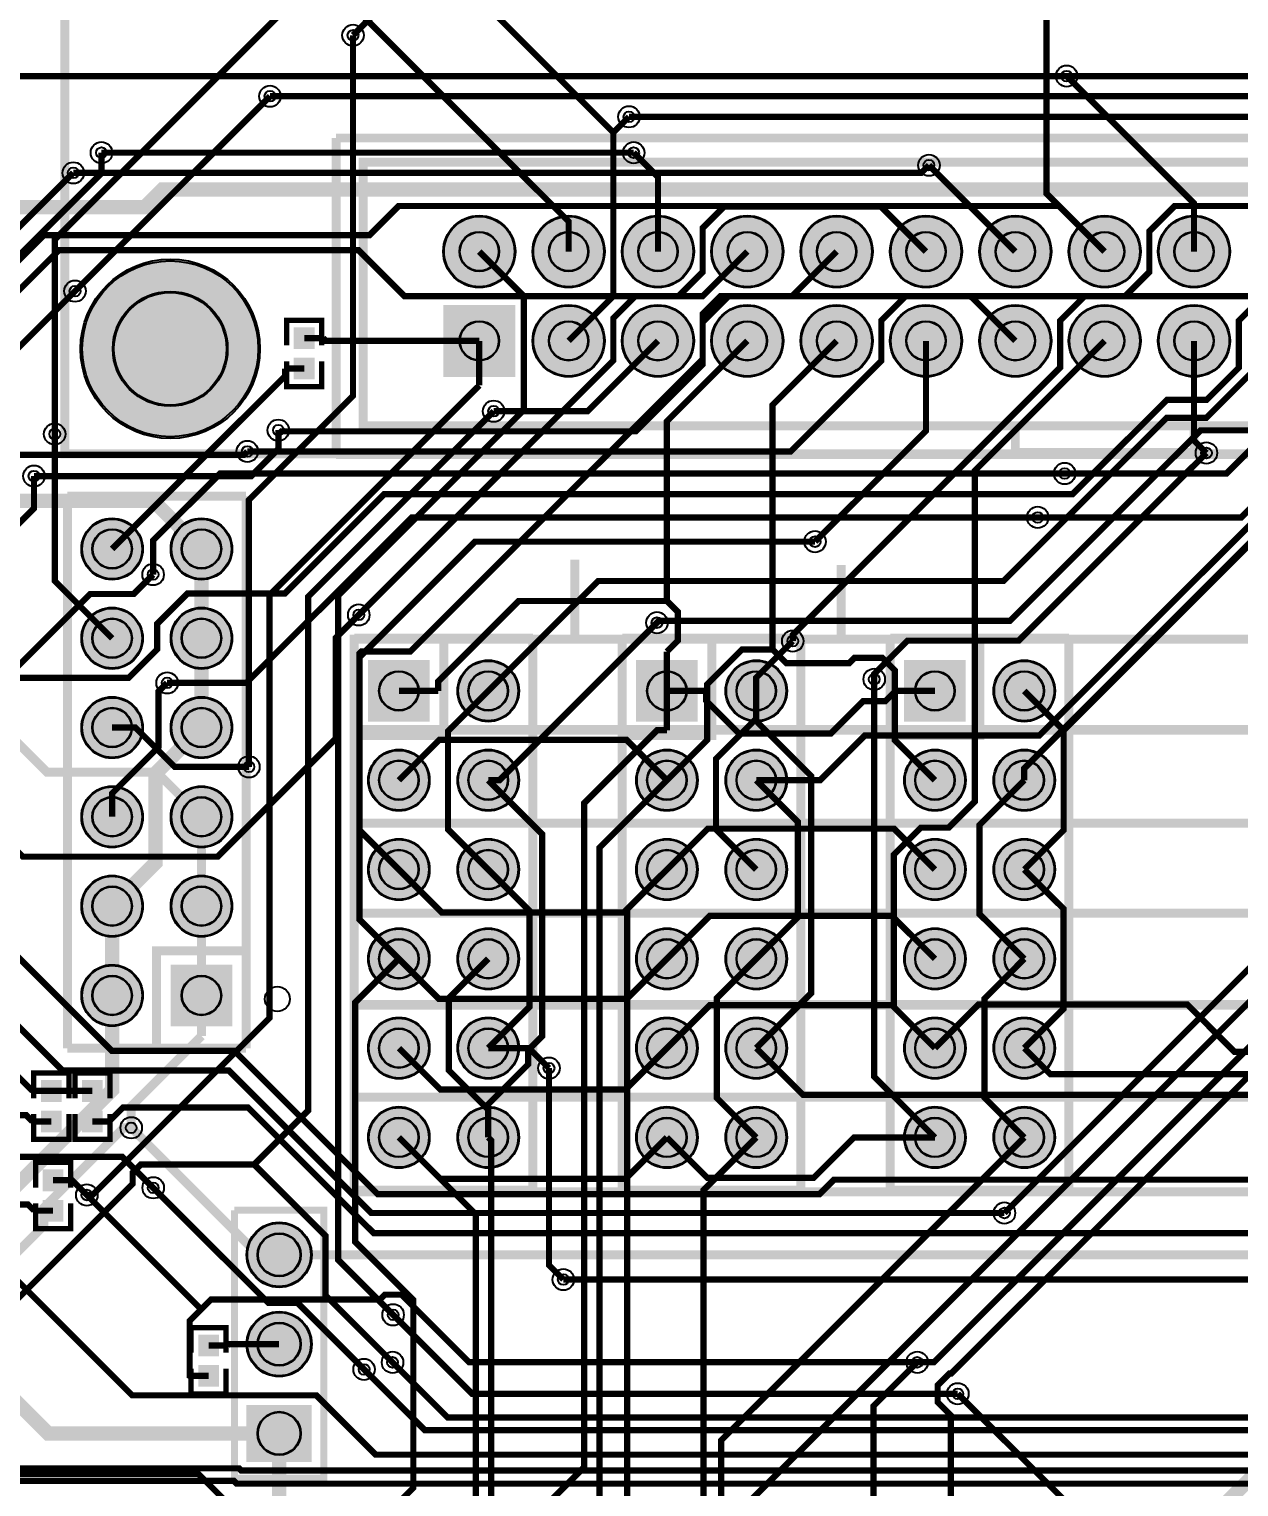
# Model space of a CAD drawing. Header units: millimetres. Extents: x 0 to 210, y -1 to 136.
# Drawn here: x 27.08 to 61.47, y 34.82 to 76.28 of the extents above; entities that cross this region are included whole.
import ezdxf

# ---------------------------------------------------------------- set-up
doc = ezdxf.new("R2010")
doc.units = ezdxf.units.MM
for name, color, linetype, true_color in [('BottomLayer', 7, 'Continuous', 0x0000ff), ('BottomSolderMaskLayer', 7, 'Continuous', 0xaa00ff), ('Hole', 7, 'Continuous', 0x222222), ('Multi-Layer', 7, 'Continuous', 0xc0c0c0), ('TopLayer', 7, 'Continuous', 0xff0000), ('TopPasteMaskLayer', 7, 'Continuous', 0x808080), ('TopSilkLayer', 7, 'Continuous', 0xffcc00), ('TopSolderMaskLayer', 7, 'Continuous', 0x800080)]:
    doc.layers.add(name, color=color, linetype=linetype, true_color=true_color)

msp = doc.modelspace()

# ---------------------------------------------------------------- hatches: boundary and pattern name
at = {"layer": 'BottomSolderMaskLayer'}
for points in [[(38.852, 69.951, 1), (40.903, 69.951, 1)], [(41.392, 69.951, 1), (43.443, 69.951, 1)], [(43.932, 69.951, 1), (45.983, 69.951, 1)], [(46.472, 69.951, 1), (48.523, 69.951, 1)], [(49.012, 69.951, 1), (51.063, 69.951, 1)], [(51.552, 69.951, 1), (53.603, 69.951, 1)], [(54.092, 69.951, 1), (56.143, 69.951, 1)], [(56.632, 69.951, 1), (58.683, 69.951, 1)], [(59.172, 69.951, 1), (61.223, 69.951, 1)], [(28.542, 67.186, 1), (33.643, 67.186, 1)], [(38.852, 68.436), (40.903, 68.436), (40.903, 66.385), (38.852, 66.385)], [(41.392, 67.411, 1), (43.443, 67.411, 1)], [(43.932, 67.411, 1), (45.983, 67.411, 1)], [(46.472, 67.411, 1), (48.523, 67.411, 1)], [(49.012, 67.411, 1), (51.063, 67.411, 1)], [(51.552, 67.411, 1), (53.603, 67.411, 1)], [(54.092, 67.411, 1), (56.143, 67.411, 1)], [(56.632, 67.411, 1), (58.683, 67.411, 1)], [(59.172, 67.411, 1), (61.223, 67.411, 1)], [(28.563, 61.493, 1), (30.314, 61.493, 1)], [(31.103, 61.493, 1), (32.854, 61.493, 1)], [(28.563, 58.953, 1), (30.314, 58.953, 1)], [(31.103, 58.953, 1), (32.854, 58.953, 1)], [(38.467, 58.33), (38.467, 56.58), (36.717, 56.58), (36.717, 58.33)], [(39.257, 57.455, 1), (41.008, 57.455, 1)], [(46.087, 58.33), (46.087, 56.58), (44.337, 56.58), (44.337, 58.33)], [(46.877, 57.455, 1), (48.628, 57.455, 1)], [(53.707, 58.33), (53.707, 56.58), (51.957, 56.58), (51.957, 58.33)], [(54.497, 57.455, 1), (56.248, 57.455, 1)], [(28.563, 56.413, 1), (30.314, 56.413, 1)], [(31.103, 56.413, 1), (32.854, 56.413, 1)], [(36.717, 54.915, 1), (38.468, 54.915, 1)], [(39.257, 54.915, 1), (41.008, 54.915, 1)], [(44.337, 54.915, 1), (46.088, 54.915, 1)], [(46.877, 54.915, 1), (48.628, 54.915, 1)], [(51.957, 54.915, 1), (53.708, 54.915, 1)], [(54.497, 54.915, 1), (56.248, 54.915, 1)], [(28.563, 53.873, 1), (30.314, 53.873, 1)], [(31.103, 53.873, 1), (32.854, 53.873, 1)], [(36.717, 52.375, 1), (38.468, 52.375, 1)], [(39.257, 52.375, 1), (41.008, 52.375, 1)], [(44.337, 52.375, 1), (46.088, 52.375, 1)], [(46.877, 52.375, 1), (48.628, 52.375, 1)], [(51.957, 52.375, 1), (53.708, 52.375, 1)], [(54.497, 52.375, 1), (56.248, 52.375, 1)], [(28.563, 51.333, 1), (30.314, 51.333, 1)], [(31.103, 51.333, 1), (32.854, 51.333, 1)], [(36.717, 49.835, 1), (38.468, 49.835, 1)], [(39.257, 49.835, 1), (41.008, 49.835, 1)], [(44.337, 49.835, 1), (46.088, 49.835, 1)], [(46.877, 49.835, 1), (48.628, 49.835, 1)], [(51.957, 49.835, 1), (53.708, 49.835, 1)], [(54.497, 49.835, 1), (56.248, 49.835, 1)], [(28.563, 48.793, 1), (30.314, 48.793, 1)], [(31.103, 47.918), (31.103, 49.669), (32.854, 49.669), (32.854, 47.918)], [(36.717, 47.295, 1), (38.468, 47.295, 1)], [(39.257, 47.295, 1), (41.008, 47.295, 1)], [(44.337, 47.295, 1), (46.088, 47.295, 1)], [(46.877, 47.295, 1), (48.628, 47.295, 1)], [(51.957, 47.295, 1), (53.708, 47.295, 1)], [(54.497, 47.295, 1), (56.248, 47.295, 1)], [(36.717, 44.755, 1), (38.468, 44.755, 1)], [(39.257, 44.755, 1), (41.008, 44.755, 1)], [(44.337, 44.755, 1), (46.088, 44.755, 1)], [(46.877, 44.755, 1), (48.628, 44.755, 1)], [(51.957, 44.755, 1), (53.708, 44.755, 1)], [(54.497, 44.755, 1), (56.248, 44.755, 1)], [(33.263, 41.416, 1), (35.113, 41.416, 1)], [(33.263, 38.876, 1), (35.113, 38.876, 1)], [(33.259, 35.527), (33.259, 37.146), (35.117, 37.146), (35.117, 35.527)]]:
    msp.add_hatch(color=256, dxfattribs=at).paths.add_polyline_path(points)
at = {"layer": 'Multi-Layer'}
for points in [[(38.878, 69.951, 1), (40.878, 69.951, 1)], [(41.418, 69.951, 1), (43.418, 69.951, 1)], [(43.958, 69.951, 1), (45.958, 69.951, 1)], [(46.498, 69.951, 1), (48.498, 69.951, 1)], [(49.038, 69.951, 1), (51.038, 69.951, 1)], [(51.578, 69.951, 1), (53.578, 69.951, 1)], [(54.118, 69.951, 1), (56.118, 69.951, 1)], [(56.658, 69.951, 1), (58.658, 69.951, 1)], [(59.198, 69.951, 1), (61.198, 69.951, 1)], [(38.878, 68.411), (40.878, 68.411), (40.878, 66.411), (38.878, 66.411)], [(41.418, 67.411, 1), (43.418, 67.411, 1)], [(43.958, 67.411, 1), (45.958, 67.411, 1)], [(46.498, 67.411, 1), (48.498, 67.411, 1)], [(49.038, 67.411, 1), (51.038, 67.411, 1)], [(51.578, 67.411, 1), (53.578, 67.411, 1)], [(54.118, 67.411, 1), (56.118, 67.411, 1)], [(56.658, 67.411, 1), (58.658, 67.411, 1)], [(59.198, 67.411, 1), (61.198, 67.411, 1)], [(28.589, 61.493, 1), (30.289, 61.493, 1)], [(31.129, 61.493, 1), (32.829, 61.493, 1)], [(28.589, 58.953, 1), (30.289, 58.953, 1)], [(31.129, 58.953, 1), (32.829, 58.953, 1)], [(38.442, 58.305), (38.442, 56.605), (36.742, 56.605), (36.742, 58.305)], [(39.282, 57.455, 1), (40.982, 57.455, 1)], [(46.062, 58.305), (46.062, 56.605), (44.362, 56.605), (44.362, 58.305)], [(46.902, 57.455, 1), (48.602, 57.455, 1)], [(53.682, 58.305), (53.682, 56.605), (51.982, 56.605), (51.982, 58.305)], [(54.522, 57.455, 1), (56.222, 57.455, 1)], [(28.589, 56.413, 1), (30.289, 56.413, 1)], [(31.129, 56.413, 1), (32.829, 56.413, 1)], [(36.742, 54.915, 1), (38.442, 54.915, 1)], [(39.282, 54.915, 1), (40.982, 54.915, 1)], [(44.362, 54.915, 1), (46.062, 54.915, 1)], [(46.902, 54.915, 1), (48.602, 54.915, 1)], [(51.982, 54.915, 1), (53.682, 54.915, 1)], [(54.522, 54.915, 1), (56.222, 54.915, 1)], [(28.589, 53.873, 1), (30.289, 53.873, 1)], [(31.129, 53.873, 1), (32.829, 53.873, 1)], [(36.742, 52.375, 1), (38.442, 52.375, 1)], [(39.282, 52.375, 1), (40.982, 52.375, 1)], [(44.362, 52.375, 1), (46.062, 52.375, 1)], [(46.902, 52.375, 1), (48.602, 52.375, 1)], [(51.982, 52.375, 1), (53.682, 52.375, 1)], [(54.522, 52.375, 1), (56.222, 52.375, 1)], [(28.589, 51.333, 1), (30.289, 51.333, 1)], [(31.129, 51.333, 1), (32.829, 51.333, 1)], [(36.742, 49.835, 1), (38.442, 49.835, 1)], [(39.282, 49.835, 1), (40.982, 49.835, 1)], [(44.362, 49.835, 1), (46.062, 49.835, 1)], [(46.902, 49.835, 1), (48.602, 49.835, 1)], [(51.982, 49.835, 1), (53.682, 49.835, 1)], [(54.522, 49.835, 1), (56.222, 49.835, 1)], [(28.589, 48.793, 1), (30.289, 48.793, 1)], [(31.129, 47.944), (31.129, 49.643), (32.829, 49.643), (32.829, 47.944)], [(36.742, 47.295, 1), (38.442, 47.295, 1)], [(39.282, 47.295, 1), (40.982, 47.295, 1)], [(44.362, 47.295, 1), (46.062, 47.295, 1)], [(46.902, 47.295, 1), (48.602, 47.295, 1)], [(51.982, 47.295, 1), (53.682, 47.295, 1)], [(54.522, 47.295, 1), (56.222, 47.295, 1)], [(36.742, 44.755, 1), (38.442, 44.755, 1)], [(39.282, 44.755, 1), (40.982, 44.755, 1)], [(44.362, 44.755, 1), (46.062, 44.755, 1)], [(46.902, 44.755, 1), (48.602, 44.755, 1)], [(51.982, 44.755, 1), (53.682, 44.755, 1)], [(54.522, 44.755, 1), (56.222, 44.755, 1)], [(33.288, 41.416, 1), (35.088, 41.416, 1)], [(33.288, 38.876, 1), (35.088, 38.876, 1)], [(33.288, 35.549), (33.288, 37.124), (35.088, 37.124), (35.088, 35.549)]]:
    msp.add_hatch(color=256, dxfattribs=at).paths.add_polyline_path(points)
at = {"layer": 'TopLayer'}
for points in [[(34.629, 67.205), (35.169, 67.205), (35.169, 67.771), (34.629, 67.771)], [(34.629, 66.905), (35.169, 66.905), (35.169, 66.339), (34.629, 66.339)], [(27.981, 45.793), (27.441, 45.793), (27.441, 46.358), (27.981, 46.358)], [(29.149, 45.793), (28.609, 45.793), (28.609, 46.358), (29.149, 46.358)], [(27.981, 45.493), (27.441, 45.493), (27.441, 44.927), (27.981, 44.927)], [(29.149, 45.493), (28.609, 45.493), (28.609, 44.927), (29.149, 44.927)], [(28.032, 43.253), (27.492, 43.253), (27.492, 43.818), (28.032, 43.818)], [(28.032, 42.953), (27.492, 42.953), (27.492, 42.387), (28.032, 42.387)], [(31.911, 38.554), (32.451, 38.554), (32.451, 39.119), (31.911, 39.119)], [(31.911, 38.254), (32.451, 38.254), (32.451, 37.688), (31.911, 37.688)]]:
    msp.add_hatch(color=256, dxfattribs=at).paths.add_polyline_path(points)
at = {"layer": 'TopPasteMaskLayer'}
for points in [[(34.669, 67.19), (35.129, 67.19), (35.169, 67.23), (35.169, 67.731), (35.129, 67.771), (34.669, 67.771), (34.629, 67.731), (34.629, 67.23)], [(34.669, 66.92), (35.129, 66.92), (35.169, 66.88), (35.169, 66.379), (35.129, 66.339), (34.669, 66.339), (34.629, 66.379), (34.629, 66.88)], [(27.941, 45.778), (27.481, 45.778), (27.441, 45.818), (27.441, 46.318), (27.481, 46.358), (27.941, 46.358), (27.981, 46.318), (27.981, 45.818)], [(29.109, 45.778), (28.649, 45.778), (28.609, 45.818), (28.609, 46.318), (28.649, 46.358), (29.109, 46.358), (29.149, 46.318), (29.149, 45.818)], [(27.941, 45.508), (27.481, 45.508), (27.441, 45.468), (27.441, 44.967), (27.481, 44.927), (27.941, 44.927), (27.981, 44.967), (27.981, 45.468)], [(29.109, 45.508), (28.649, 45.508), (28.609, 45.468), (28.609, 44.967), (28.649, 44.927), (29.109, 44.927), (29.149, 44.967), (29.149, 45.468)], [(27.992, 43.238), (27.532, 43.238), (27.492, 43.278), (27.492, 43.778), (27.532, 43.818), (27.992, 43.818), (28.032, 43.778), (28.032, 43.278)], [(27.992, 42.968), (27.532, 42.968), (27.492, 42.928), (27.492, 42.427), (27.532, 42.387), (27.992, 42.387), (28.032, 42.427), (28.032, 42.928)], [(31.951, 38.539), (32.411, 38.539), (32.451, 38.579), (32.451, 39.079), (32.411, 39.119), (31.951, 39.119), (31.911, 39.079), (31.911, 38.579)], [(31.951, 38.269), (32.411, 38.269), (32.451, 38.229), (32.451, 37.728), (32.411, 37.688), (31.951, 37.688), (31.911, 37.728), (31.911, 38.229)]]:
    msp.add_hatch(color=256, dxfattribs=at).paths.add_polyline_path(points)
at = {"layer": 'TopSilkLayer'}
for points in [[(42.469, 61.189), (42.723, 61.189), (42.723, 59.03), (42.469, 59.03), (42.469, 61.189)], [(50.038, 61.036), (50.292, 61.036), (50.292, 58.877), (50.038, 58.877), (50.038, 61.036)]]:
    msp.add_hatch(color=256, dxfattribs=at).paths.add_polyline_path(points)
at = {"layer": 'TopSolderMaskLayer'}
for points in [[(38.852, 69.951, 1), (40.903, 69.951, 1)], [(41.392, 69.951, 1), (43.443, 69.951, 1)], [(43.932, 69.951, 1), (45.983, 69.951, 1)], [(46.472, 69.951, 1), (48.523, 69.951, 1)], [(49.012, 69.951, 1), (51.063, 69.951, 1)], [(51.552, 69.951, 1), (53.603, 69.951, 1)], [(54.092, 69.951, 1), (56.143, 69.951, 1)], [(56.632, 69.951, 1), (58.683, 69.951, 1)], [(59.172, 69.951, 1), (61.223, 69.951, 1)], [(28.542, 67.186, 1), (33.643, 67.186, 1)], [(38.852, 68.436), (40.903, 68.436), (40.903, 66.385), (38.852, 66.385)], [(41.392, 67.411, 1), (43.443, 67.411, 1)], [(43.932, 67.411, 1), (45.983, 67.411, 1)], [(46.472, 67.411, 1), (48.523, 67.411, 1)], [(49.012, 67.411, 1), (51.063, 67.411, 1)], [(51.552, 67.411, 1), (53.603, 67.411, 1)], [(54.092, 67.411, 1), (56.143, 67.411, 1)], [(56.632, 67.411, 1), (58.683, 67.411, 1)], [(59.172, 67.411, 1), (61.223, 67.411, 1)], [(34.605, 67.179), (35.194, 67.179), (35.194, 67.797), (34.605, 67.797)], [(34.605, 66.932), (35.194, 66.932), (35.194, 66.313), (34.605, 66.313)], [(28.563, 61.493, 1), (30.314, 61.493, 1)], [(31.103, 61.493, 1), (32.854, 61.493, 1)], [(28.563, 58.953, 1), (30.314, 58.953, 1)], [(31.103, 58.953, 1), (32.854, 58.953, 1)], [(38.467, 58.33), (38.467, 56.58), (36.717, 56.58), (36.717, 58.33)], [(39.257, 57.455, 1), (41.008, 57.455, 1)], [(46.087, 58.33), (46.087, 56.58), (44.337, 56.58), (44.337, 58.33)], [(46.877, 57.455, 1), (48.628, 57.455, 1)], [(53.707, 58.33), (53.707, 56.58), (51.957, 56.58), (51.957, 58.33)], [(54.497, 57.455, 1), (56.248, 57.455, 1)], [(28.563, 56.413, 1), (30.314, 56.413, 1)], [(31.103, 56.413, 1), (32.854, 56.413, 1)], [(36.717, 54.915, 1), (38.468, 54.915, 1)], [(39.257, 54.915, 1), (41.008, 54.915, 1)], [(44.337, 54.915, 1), (46.088, 54.915, 1)], [(46.877, 54.915, 1), (48.628, 54.915, 1)], [(51.957, 54.915, 1), (53.708, 54.915, 1)], [(54.497, 54.915, 1), (56.248, 54.915, 1)], [(28.563, 53.873, 1), (30.314, 53.873, 1)], [(31.103, 53.873, 1), (32.854, 53.873, 1)], [(36.717, 52.375, 1), (38.468, 52.375, 1)], [(39.257, 52.375, 1), (41.008, 52.375, 1)], [(44.337, 52.375, 1), (46.088, 52.375, 1)], [(46.877, 52.375, 1), (48.628, 52.375, 1)], [(51.957, 52.375, 1), (53.708, 52.375, 1)], [(54.497, 52.375, 1), (56.248, 52.375, 1)], [(28.563, 51.333, 1), (30.314, 51.333, 1)], [(31.103, 51.333, 1), (32.854, 51.333, 1)], [(36.717, 49.835, 1), (38.468, 49.835, 1)], [(39.257, 49.835, 1), (41.008, 49.835, 1)], [(44.337, 49.835, 1), (46.088, 49.835, 1)], [(46.877, 49.835, 1), (48.628, 49.835, 1)], [(51.957, 49.835, 1), (53.708, 49.835, 1)], [(54.497, 49.835, 1), (56.248, 49.835, 1)], [(28.563, 48.793, 1), (30.314, 48.793, 1)], [(31.103, 47.918), (31.103, 49.669), (32.854, 49.669), (32.854, 47.918)], [(36.717, 47.295, 1), (38.468, 47.295, 1)], [(39.257, 47.295, 1), (41.008, 47.295, 1)], [(44.337, 47.295, 1), (46.088, 47.295, 1)], [(46.877, 47.295, 1), (48.628, 47.295, 1)], [(51.957, 47.295, 1), (53.708, 47.295, 1)], [(54.497, 47.295, 1), (56.248, 47.295, 1)], [(28.005, 45.766), (27.417, 45.766), (27.417, 46.385), (28.005, 46.385)], [(29.174, 45.766), (28.585, 45.766), (28.585, 46.385), (29.174, 46.385)], [(36.717, 44.755, 1), (38.468, 44.755, 1)], [(39.257, 44.755, 1), (41.008, 44.755, 1)], [(44.337, 44.755, 1), (46.088, 44.755, 1)], [(46.877, 44.755, 1), (48.628, 44.755, 1)], [(51.957, 44.755, 1), (53.708, 44.755, 1)], [(54.497, 44.755, 1), (56.248, 44.755, 1)], [(28.005, 45.519), (27.417, 45.519), (27.417, 44.901), (28.005, 44.901)], [(29.174, 45.519), (28.585, 45.519), (28.585, 44.901), (29.174, 44.901)], [(28.056, 43.226), (27.468, 43.226), (27.468, 43.845), (28.056, 43.845)], [(28.056, 42.979), (27.468, 42.979), (27.468, 42.361), (28.056, 42.361)], [(33.263, 41.416, 1), (35.113, 41.416, 1)], [(33.263, 38.876, 1), (35.113, 38.876, 1)], [(31.887, 38.527), (32.476, 38.527), (32.476, 39.146), (31.887, 39.146)], [(31.887, 38.28), (32.476, 38.28), (32.476, 37.662), (31.887, 37.662)], [(33.259, 35.527), (33.259, 37.146), (35.117, 37.146), (35.117, 35.527)]]:
    msp.add_hatch(color=256, dxfattribs=at).paths.add_polyline_path(points)

# ---------------------------------------------------------------- linework, layer by layer
at = {"layer": 'BottomLayer'}
for points, const_width in [([(24.318, 114.14), (24.318, 113.639), (24.663, 113.294), (24.663, 79.186), (25.356, 78.493), (34.731, 78.493), (42.418, 70.806), (42.418, 69.951)], 0.178), ([(100.175, 95.005), (89.088, 106.093), (65.893, 106.093), (65.43, 105.63), (65.43, 98.331), (56.006, 88.907), (56.006, 71.603), (57.658, 69.951)], 0.178), ([(33.966, 83.061), (43.689, 73.338)], 0.178), ([(27.807, 64.761), (27.807, 70.294), (34.867, 77.354), (34.867, 77.533)], 0.178), ([(36.288, 76.102), (36.288, 65.847), (33.328, 62.887), (33.328, 55.295)], 0.178), ([(56.58, 74.943), (60.198, 71.325), (60.198, 69.951)], 0.178), ([(28.385, 68.826), (33.928, 74.369)], 0.178), ([(44.134, 73.784), (43.689, 73.338)], 0.178), ([(43.689, 73.338), (43.689, 68.682), (42.418, 67.411)], 0.178), ([(23.648, 68.25), (25.205, 68.25), (29.137, 72.181), (29.137, 72.764)], 0.178), ([(44.266, 72.764), (44.958, 72.073), (44.958, 69.951)], 0.178), ([(16.099, 58.966), (16.099, 64.759), (20.987, 69.647), (25.791, 69.647), (28.334, 72.191)], 0.178), ([(55.118, 69.951), (52.662, 72.407)], 0.178), ([(52.578, 69.951), (51.299, 71.229), (46.835, 71.229), (46.228, 70.622), (46.228, 69.37), (45.539, 68.681), (44.314, 68.681), (43.688, 68.055), (43.688, 66.853), (36.452, 59.617)], 0.178), ([(39.878, 69.951), (41.146, 68.682), (41.146, 65.446), (35.864, 60.164), (35.864, 41.274), (37.429, 39.709)], 0.178), ([(37.592, 49.835), (36.474, 50.954), (36.474, 58.522), (36.525, 58.574), (37.915, 58.574), (46.228, 66.887), (46.228, 67.944), (46.965, 68.681), (53.848, 68.681), (55.118, 67.411)], 0.178), ([(48.79, 58.872), (48.79, 59.048), (56.389, 66.648), (56.389, 67.982), (57.088, 68.681), (66.548, 68.681), (67.818, 67.411)], 0.178), ([(39.878, 67.411), (39.878, 66.143)], 0.178), ([(47.498, 67.411), (45.212, 65.125), (45.212, 60.013)], 0.178), ([(50.038, 67.411), (48.216, 65.589), (48.216, 58.635)], 0.178), ([(49.425, 61.701), (52.578, 64.853), (52.578, 67.411)], 0.178), ([(52.832, 47.295), (51.666, 48.461), (51.666, 52.801), (52.431, 53.566), (53.222, 53.566), (53.968, 54.313), (53.968, 63.721), (57.658, 67.411)], 0.178), ([(56.492, 56.335), (63.487, 63.33), (68.817, 63.33), (72.898, 67.411)], 0.178), ([(60.198, 67.411), (60.198, 64.577), (60.552, 64.223)], 0.178), ([(39.878, 66.143), (33.915, 60.181), (33.915, 48.152), (28.88, 43.117), (28.72, 43.117)], 0.178), ([(21.108, 65.71), (22.378, 64.44), (24.181, 64.44), (25.761, 62.86), (30.612, 62.86), (31.979, 61.494)], 0.406), ([(40.288, 65.411), (35.016, 60.14), (35.016, 45.525), (33.477, 43.986)], 0.178), ([(54.809, 42.605), (63.9, 51.697), (63.9, 60.708), (65.14, 61.948), (72.31, 61.948), (75.743, 65.381)], 0.178), ([(27.218, 63.566), (33.394, 63.566), (34.166, 64.338), (34.166, 64.872)], 0.178), ([(65.736, 64.783), (62.266, 64.783), (61.122, 63.639), (56.52, 63.639)], 0.178), ([(33.284, 64.267), (33.187, 64.171), (26.385, 64.171), (25.912, 63.699)], 0.178), ([(64.88, 63.948), (63.1, 63.948), (61.543, 62.391), (55.756, 62.391)], 0.178), ([(31.979, 58.954), (31.979, 61.494)], 0.406), ([(30.605, 60.766), (30.05, 60.211), (28.816, 60.211), (25.425, 56.82), (23.328, 56.82), (22.177, 55.669), (22.177, 54.455)], 0.178), ([(45.212, 60.013), (40.999, 60.013), (38.71, 57.723), (38.71, 57.455)], 0.178), ([(45.212, 58.572), (45.521, 58.881), (45.521, 59.704), (45.212, 60.013)], 0.178), ([(40.132, 54.915), (40.449, 54.915), (44.93, 59.396)], 0.178), ([(31.979, 56.414), (31.979, 58.954)], 0.406), ([(48.216, 58.635), (47.35, 58.635), (46.356, 57.641), (46.356, 56.059), (45.212, 54.915)], 0.178), ([(45.212, 57.455), (45.212, 58.572)], 0.178), ([(48.216, 58.635), (48.607, 58.244), (50.395, 58.244), (50.546, 58.396), (51.337, 58.396), (51.694, 58.039), (51.694, 56.053), (52.832, 54.915)], 0.178), ([(29.439, 53.874), (29.439, 54.541), (30.755, 55.857), (30.755, 57.434), (30.755, 57.434), (31.004, 57.684)], 0.178), ([(52.832, 44.755), (51.106, 46.481), (51.106, 57.787)], 0.178), ([(37.592, 57.455), (38.71, 57.455)], 0.178), ([(40.132, 57.455), (38.988, 56.311), (38.988, 53.519), (40.132, 52.375)], 0.178), ([(45.212, 57.455), (45.212, 56.338)], 0.178), ([(47.717, 56.633), (47.752, 56.668), (47.752, 57.455)], 0.178), ([(55.372, 57.455), (56.492, 56.335)], 0.178), ([(29.439, 51.334), (30.671, 52.566), (30.671, 55.106), (31.979, 56.414)], 0.406), ([(45.212, 56.338), (44.933, 56.338), (42.862, 54.267), (42.862, 35.379), (41.682, 34.199), (41.682, 20.596), (44.896, 17.382), (44.896, 16.747), (45.233, 16.411), (51.896, 16.411), (55.498, 20.013), (55.498, 20.142)], 0.178), ([(47.752, 52.375), (46.608, 53.519), (46.608, 55.525), (47.717, 56.633)], 0.178), ([(47.752, 47.295), (49.313, 48.856), (49.313, 55.037), (47.717, 56.633)], 0.178), ([(56.492, 56.335), (56.492, 53.495), (55.372, 52.375)], 0.178), ([(40.132, 54.915), (41.666, 53.382), (41.666, 47.633), (41.268, 47.236), (41.268, 46.833), (40.056, 45.621)], 0.178), ([(45.212, 54.915), (43.296, 52.999), (43.296, 27.45)], 0.178), ([(47.752, 49.835), (48.932, 51.014), (48.932, 53.736), (47.752, 54.915)], 0.178), ([(55.372, 49.835), (54.102, 51.105), (54.102, 53.645), (55.372, 54.915)], 0.178), ([(31.979, 53.874), (31.979, 51.334)], 0.254), ([(40.132, 47.295), (41.308, 48.471), (41.308, 51.199), (40.132, 52.375)], 0.178), ([(45.212, 52.375), (44.079, 51.242), (44.079, 22.835), (46.772, 20.142)], 0.178), ([(66.747, 52.458), (65.616, 52.458), (47.339, 34.181), (47.339, 24.721)], 0.178), ([(55.372, 47.295), (56.491, 48.414), (56.491, 51.256), (55.372, 52.375)], 0.178), ([(29.439, 51.334), (29.439, 48.794)], 0.406), ([(31.979, 51.334), (31.979, 48.794)], 0.254), ([(36.281, 33.064), (38.002, 34.786), (38.002, 40.13), (36.349, 41.783), (36.349, 48.592), (37.592, 49.835)], 0.178), ([(40.132, 49.835), (39.011, 48.714), (39.011, 46.666), (40.056, 45.621)], 0.178), ([(47.752, 44.755), (46.632, 45.876), (46.632, 48.714), (47.752, 49.835)], 0.178), ([(65.094, 49.893), (65.094, 49.838), (53.293, 38.038), (53.245, 38.038), (52.909, 37.702), (52.909, 37.227), (53.287, 36.849), (53.287, 21.394)], 0.178), ([(55.372, 49.835), (54.243, 48.705), (54.243, 45.885), (55.372, 44.755)], 0.178), ([(23.648, 40.31), (29.439, 46.101), (29.439, 48.794)], 0.406), ([(31.979, 48.794), (31.979, 47.638)], 0.254), ([(62.594, 48.149), (52.803, 38.359), (52.328, 38.359)], 0.178), ([(31.979, 47.638), (29.981, 45.64), (29.981, 45.029)], 0.254), ([(42.268, 40.712), (41.86, 41.12), (41.86, 46.725)], 0.178), ([(40.056, 45.621), (40.132, 45.545), (40.132, 44.755)], 0.178), ([(29.981, 45.029), (29.767, 45.029), (27.5, 42.762), (27.5, 42.245), (21.873, 36.619), (15.985, 36.619), (11.176, 31.81), (11.176, 23.927), (9.878, 22.63)], 0.254), ([(37.592, 44.755), (39.779, 42.568), (39.779, 18.277)], 0.178), ([(40.132, 44.755), (40.219, 44.668), (40.219, 22.245), (40.397, 22.067)], 0.178), ([(55.372, 44.755), (46.754, 36.137), (46.754, 24.346), (47.355, 23.745), (47.355, 18.87), (45.47, 16.985)], 0.178), ([(46.252, 21.683), (46.252, 43.255), (47.752, 44.755)], 0.178), ([(33.477, 43.986), (30.254, 43.986), (30.024, 43.755), (30.024, 43.434), (22.813, 36.223), (16.293, 36.223), (15.308, 35.238), (15.308, 34.988)], 0.178), ([(37.411, 38.357), (35.507, 40.261), (35.507, 41.957), (33.477, 43.986)], 0.178), ([(30.607, 43.322), (33.884, 40.045), (34.714, 40.045), (36.602, 38.157)], 0.178), ([(67.64, 40.488), (67.234, 40.488), (59.817, 33.071), (59.817, 31.307)], 0.406), ([(52.328, 38.359), (51.085, 37.115), (51.085, 21.149), (53.454, 18.78)], 0.178), ([(53.483, 37.464), (58.54, 32.408), (58.54, 18.85), (58.927, 18.462)], 0.178), ([(34.188, 36.336), (34.188, 35.167)], 0.406), ([(32.676, 34.399), (31.89, 35.185), (16.224, 35.185)], 0.178), ([(34.188, 35.167), (34.188, 34.087), (36.968, 31.307), (37.312, 31.307)], 0.406)]:
    msp.add_lwpolyline(points, dxfattribs=dict(at, const_width=const_width))
at = {"layer": 'BottomSolderMaskLayer'}
for centre, radius in [((39.878, 69.951), 1.025), ((42.418, 69.951), 1.025), ((44.958, 69.951), 1.025), ((47.498, 69.951), 1.025), ((50.038, 69.951), 1.025), ((52.578, 69.951), 1.025), ((55.118, 69.951), 1.025), ((57.658, 69.951), 1.025), ((60.198, 69.951), 1.025), ((39.878, 69.951), 0.564), ((42.418, 69.951), 0.564), ((44.958, 69.951), 0.564), ((47.498, 69.951), 0.564), ((50.038, 69.951), 0.564), ((52.578, 69.951), 0.564), ((55.118, 69.951), 0.564), ((57.658, 69.951), 0.564), ((60.198, 69.951), 0.564), ((31.092, 67.186), 2.551), ((31.091, 67.186), 1.633), ((42.418, 67.411), 1.025), ((44.958, 67.411), 1.025), ((47.498, 67.411), 1.025), ((50.038, 67.411), 1.025), ((52.578, 67.411), 1.025), ((55.118, 67.411), 1.025), ((57.658, 67.411), 1.025), ((60.198, 67.411), 1.025), ((39.878, 67.411), 0.564), ((42.418, 67.411), 0.564), ((44.958, 67.411), 0.564), ((47.498, 67.411), 0.564), ((50.038, 67.411), 0.564), ((52.578, 67.411), 0.564), ((55.118, 67.411), 0.564), ((57.658, 67.411), 0.564), ((60.198, 67.411), 0.564), ((29.439, 61.493), 0.875), ((31.979, 61.493), 0.875), ((29.439, 61.494), 0.566), ((31.979, 61.494), 0.566), ((29.439, 58.953), 0.875), ((31.979, 58.953), 0.875), ((29.439, 58.954), 0.566), ((31.979, 58.954), 0.566), ((40.132, 57.455), 0.875), ((47.752, 57.455), 0.875), ((55.372, 57.455), 0.875), ((37.592, 57.455), 0.566), ((40.132, 57.455), 0.566), ((45.212, 57.455), 0.566), ((47.752, 57.455), 0.566), ((52.832, 57.455), 0.566), ((55.372, 57.455), 0.566), ((29.439, 56.413), 0.875), ((31.979, 56.413), 0.875), ((29.439, 56.414), 0.566), ((31.979, 56.414), 0.566), ((37.592, 54.915), 0.875), ((40.132, 54.915), 0.875), ((45.212, 54.915), 0.875), ((47.752, 54.915), 0.875), ((52.832, 54.915), 0.875), ((55.372, 54.915), 0.875), ((37.592, 54.915), 0.566), ((40.132, 54.915), 0.566), ((45.212, 54.915), 0.566), ((47.752, 54.915), 0.566), ((52.832, 54.915), 0.566), ((55.372, 54.915), 0.566), ((29.439, 53.873), 0.875), ((31.979, 53.873), 0.875), ((29.439, 53.874), 0.566), ((31.979, 53.874), 0.566), ((37.592, 52.375), 0.875), ((40.132, 52.375), 0.875), ((45.212, 52.375), 0.875), ((47.752, 52.375), 0.875), ((52.832, 52.375), 0.875), ((55.372, 52.375), 0.875), ((37.592, 52.375), 0.566), ((40.132, 52.375), 0.566), ((45.212, 52.375), 0.566), ((47.752, 52.375), 0.566), ((52.832, 52.375), 0.566), ((55.372, 52.375), 0.566), ((29.439, 51.333), 0.875), ((29.439, 51.334), 0.566), ((31.979, 51.333), 0.875), ((31.979, 51.334), 0.566), ((37.592, 49.835), 0.875), ((40.132, 49.835), 0.875), ((45.212, 49.835), 0.875), ((47.752, 49.835), 0.875), ((52.832, 49.835), 0.875), ((55.372, 49.835), 0.875), ((37.592, 49.835), 0.566), ((40.132, 49.835), 0.566), ((45.212, 49.835), 0.566), ((47.752, 49.835), 0.566), ((52.832, 49.835), 0.566), ((55.372, 49.835), 0.566), ((29.439, 48.793), 0.875), ((29.439, 48.793), 0.566), ((31.979, 48.793), 0.566), ((37.592, 47.295), 0.875), ((40.132, 47.295), 0.875), ((45.212, 47.295), 0.875), ((47.752, 47.295), 0.875), ((52.832, 47.295), 0.875), ((55.372, 47.295), 0.875), ((37.592, 47.295), 0.566), ((40.132, 47.295), 0.566), ((45.212, 47.295), 0.566), ((47.752, 47.295), 0.566), ((52.832, 47.295), 0.566), ((55.372, 47.295), 0.566), ((37.592, 44.755), 0.875), ((40.132, 44.755), 0.875), ((45.212, 44.755), 0.875), ((47.752, 44.755), 0.875), ((52.832, 44.755), 0.875), ((55.372, 44.755), 0.875), ((37.592, 44.755), 0.566), ((40.132, 44.755), 0.566), ((45.212, 44.755), 0.566), ((47.752, 44.755), 0.566), ((52.832, 44.755), 0.566), ((55.372, 44.755), 0.566), ((34.188, 41.416), 0.925), ((34.188, 41.416), 0.617), ((34.188, 38.876), 0.925), ((34.188, 38.876), 0.617), ((34.188, 36.336), 0.619)]:
    msp.add_circle(centre, radius, dxfattribs=at)
at = {"layer": 'Hole'}
for centre in [(36.288, 76.102), (56.579, 74.943), (33.928, 74.369), (44.134, 73.784), (29.136, 72.764), (44.266, 72.764), (52.662, 72.407), (28.334, 72.19), (28.385, 68.826), (40.288, 65.411), (27.807, 64.761), (34.166, 64.871), (33.284, 64.267), (60.552, 64.223), (27.218, 63.566), (56.52, 63.639), (55.756, 62.391), (49.425, 61.701), (30.605, 60.766), (36.452, 59.617), (44.93, 59.396), (48.79, 58.872), (31.004, 57.683), (51.106, 57.787), (33.328, 55.295), (41.86, 46.725), (29.981, 45.029), (28.72, 43.117), (30.607, 43.322), (54.809, 42.605), (42.268, 40.712), (37.429, 39.709), (36.602, 38.157), (37.411, 38.357), (52.328, 38.359), (53.483, 37.464)]:
    msp.add_circle(centre, 0.153, dxfattribs=at)
at = {"layer": 'Multi-Layer'}
for centre, radius in [((36.288, 76.102), 0.305), ((56.579, 74.943), 0.305), ((33.928, 74.369), 0.305), ((44.134, 73.784), 0.305), ((29.136, 72.764), 0.305), ((44.266, 72.764), 0.305), ((52.662, 72.407), 0.305), ((28.334, 72.19), 0.305), ((39.878, 69.951), 1), ((42.418, 69.951), 1), ((44.958, 69.951), 1), ((47.498, 69.951), 1), ((50.038, 69.951), 1), ((52.578, 69.951), 1), ((55.118, 69.951), 1), ((57.658, 69.951), 1), ((60.198, 69.951), 1), ((39.878, 69.951), 0.55), ((42.418, 69.951), 0.55), ((44.958, 69.951), 0.55), ((47.498, 69.951), 0.55), ((50.038, 69.951), 0.55), ((52.578, 69.951), 0.55), ((55.118, 69.951), 0.55), ((57.658, 69.951), 0.55), ((60.198, 69.951), 0.55), ((31.092, 67.186), 2.5), ((28.385, 68.826), 0.305), ((31.091, 67.186), 1.6), ((42.418, 67.411), 1), ((44.958, 67.411), 1), ((47.498, 67.411), 1), ((50.038, 67.411), 1), ((52.578, 67.411), 1), ((55.118, 67.411), 1), ((57.658, 67.411), 1), ((60.198, 67.411), 1), ((39.878, 67.411), 0.55), ((42.418, 67.411), 0.55), ((44.958, 67.411), 0.55), ((47.498, 67.411), 0.55), ((50.038, 67.411), 0.55), ((52.578, 67.411), 0.55), ((55.118, 67.411), 0.55), ((57.658, 67.411), 0.55), ((60.198, 67.411), 0.55), ((40.288, 65.411), 0.305), ((34.166, 64.871), 0.305), ((27.807, 64.761), 0.305), ((33.284, 64.267), 0.305), ((60.552, 64.223), 0.305), ((27.218, 63.566), 0.305), ((56.52, 63.639), 0.305), ((55.756, 62.391), 0.305), ((29.439, 61.493), 0.85), ((31.979, 61.493), 0.85), ((29.439, 61.494), 0.55), ((31.979, 61.494), 0.55), ((49.425, 61.701), 0.305), ((30.605, 60.766), 0.305), ((29.439, 58.953), 0.85), ((31.979, 58.953), 0.85), ((36.452, 59.617), 0.305), ((29.439, 58.954), 0.55), ((31.979, 58.954), 0.55), ((44.93, 59.396), 0.305), ((48.79, 58.872), 0.305), ((40.132, 57.455), 0.85), ((47.752, 57.455), 0.85), ((51.106, 57.787), 0.305), ((55.372, 57.455), 0.85), ((31.004, 57.683), 0.305), ((37.592, 57.455), 0.55), ((40.132, 57.455), 0.55), ((45.212, 57.455), 0.55), ((47.752, 57.455), 0.55), ((52.832, 57.455), 0.55), ((55.372, 57.455), 0.55), ((29.439, 56.413), 0.85), ((31.979, 56.413), 0.85), ((29.439, 56.414), 0.55), ((31.979, 56.414), 0.55), ((33.328, 55.295), 0.305), ((37.592, 54.915), 0.85), ((40.132, 54.915), 0.85), ((45.212, 54.915), 0.85), ((47.752, 54.915), 0.85), ((52.832, 54.915), 0.85), ((55.372, 54.915), 0.85), ((37.592, 54.915), 0.55), ((40.132, 54.915), 0.55), ((45.212, 54.915), 0.55), ((47.752, 54.915), 0.55), ((52.832, 54.915), 0.55), ((55.372, 54.915), 0.55), ((29.439, 53.873), 0.85), ((29.439, 53.874), 0.55), ((31.979, 53.873), 0.85), ((31.979, 53.874), 0.55), ((37.592, 52.375), 0.85), ((40.132, 52.375), 0.85), ((45.212, 52.375), 0.85), ((47.752, 52.375), 0.85), ((52.832, 52.375), 0.85), ((55.372, 52.375), 0.85), ((37.592, 52.375), 0.55), ((40.132, 52.375), 0.55), ((45.212, 52.375), 0.55), ((47.752, 52.375), 0.55), ((52.832, 52.375), 0.55), ((55.372, 52.375), 0.55), ((29.439, 51.333), 0.85), ((29.439, 51.334), 0.55), ((31.979, 51.333), 0.85), ((31.979, 51.334), 0.55), ((37.592, 49.835), 0.85), ((40.132, 49.835), 0.85), ((45.212, 49.835), 0.85), ((47.752, 49.835), 0.85), ((52.832, 49.835), 0.85), ((55.372, 49.835), 0.85), ((37.592, 49.835), 0.55), ((40.132, 49.835), 0.55), ((45.212, 49.835), 0.55), ((47.752, 49.835), 0.55), ((52.832, 49.835), 0.55), ((55.372, 49.835), 0.55), ((29.439, 48.793), 0.85), ((29.439, 48.793), 0.55), ((31.979, 48.793), 0.55), ((37.592, 47.295), 0.85), ((40.132, 47.295), 0.85), ((45.212, 47.295), 0.85), ((47.752, 47.295), 0.85), ((52.832, 47.295), 0.85), ((55.372, 47.295), 0.85), ((37.592, 47.295), 0.55), ((40.132, 47.295), 0.55), ((45.212, 47.295), 0.55), ((47.752, 47.295), 0.55), ((52.832, 47.295), 0.55), ((55.372, 47.295), 0.55), ((41.86, 46.725), 0.305), ((29.981, 45.029), 0.305), ((37.592, 44.755), 0.85), ((37.592, 44.755), 0.55), ((40.132, 44.755), 0.85), ((40.132, 44.755), 0.55), ((45.212, 44.755), 0.85), ((45.212, 44.755), 0.55), ((47.752, 44.755), 0.85), ((47.752, 44.755), 0.55), ((52.832, 44.755), 0.85), ((52.832, 44.755), 0.55), ((55.372, 44.755), 0.85), ((55.372, 44.755), 0.55), ((30.607, 43.322), 0.305), ((28.72, 43.117), 0.305), ((54.809, 42.605), 0.305), ((34.188, 41.416), 0.9), ((34.188, 41.416), 0.6), ((42.268, 40.712), 0.305), ((37.429, 39.709), 0.305), ((34.188, 38.876), 0.9), ((34.188, 38.876), 0.6), ((37.411, 38.357), 0.305), ((52.328, 38.359), 0.305), ((36.602, 38.157), 0.305), ((53.483, 37.464), 0.305), ((34.188, 36.336), 0.6)]:
    msp.add_circle(centre, radius, dxfattribs=at)
at = {"layer": 'TopLayer'}
for points, const_width in [([(36.288, 76.102), (40.247, 80.062), (70.935, 80.062)], 0.178), ([(66.953, 78.769), (63.126, 74.943), (56.58, 74.943)], 0.178), ([(21.108, 63.17), (19.987, 64.29), (19.987, 68.865), (20.769, 69.647), (21.943, 69.647), (22.251, 69.954), (22.251, 70.97), (26.224, 74.943), (56.58, 74.943)], 0.178), ([(33.928, 74.369), (64.224, 74.369), (64.251, 74.397)], 0.178), ([(44.134, 73.784), (73.093, 73.784), (74.42, 72.457)], 0.178), ([(29.137, 72.764), (44.266, 72.764)], 0.178), ([(28.334, 72.191), (52.445, 72.191), (52.662, 72.407)], 0.178), ([(23.648, 70.79), (24.068, 71.211), (30.361, 71.211), (30.87, 71.719), (71.13, 71.719), (72.898, 69.951)], 0.406), ([(21.108, 71.248), (19.592, 69.732), (19.592, 57.902), (20.674, 56.82), (25.91, 56.82), (27.587, 55.144), (30.709, 55.144), (31.979, 53.874)], 0.254), ([(21.108, 60.63), (22.579, 62.101), (22.579, 66.309), (23.25, 66.98), (24.059, 66.98), (27.497, 70.418), (36.754, 70.418), (37.583, 71.247), (56.361, 71.247), (57.658, 69.951)], 0.178), ([(33.284, 64.267), (48.731, 64.267), (51.308, 66.844), (51.308, 67.991), (51.996, 68.68), (58.238, 68.68), (58.928, 69.37), (58.928, 70.526), (59.649, 71.247), (63.981, 71.247), (65.278, 69.951)], 0.178), ([(47.498, 69.951), (46.228, 68.681), (37.752, 68.681), (36.441, 69.992), (27.93, 69.992), (23.648, 65.71)], 0.178), ([(23.648, 58.09), (23.914, 57.824), (29.906, 57.824), (30.723, 58.64), (30.723, 59.367), (31.58, 60.224), (34.345, 60.224), (37.172, 63.05), (56.744, 63.05), (59.429, 65.735), (60.557, 65.735), (61.469, 66.648), (61.469, 67.982), (62.168, 68.681), (66.548, 68.681), (67.818, 69.951)], 0.178), ([(50.038, 69.951), (48.768, 68.681), (46.733, 68.681), (46.228, 68.175), (46.228, 66.742), (44.324, 64.838), (34.2, 64.838), (34.166, 64.872)], 0.178), ([(23.648, 63.17), (23.648, 64.089), (28.385, 68.826)], 0.178), ([(34.9, 67.489), (35.437, 67.489)], 0.178), ([(39.878, 67.411), (35.515, 67.411), (35.437, 67.489)], 0.178), ([(40.132, 57.455), (43.258, 60.581), (54.78, 60.581), (59.423, 65.224), (60.551, 65.224), (62.738, 67.411)], 0.178), ([(40.288, 65.411), (42.958, 65.411), (44.958, 67.411)], 0.178), ([(65.278, 67.411), (62.733, 64.866), (60.384, 64.866), (54.964, 59.446), (44.98, 59.446), (44.93, 59.396)], 0.178), ([(70.358, 67.411), (69.089, 66.142), (65.756, 66.142), (55.798, 56.185), (50.836, 56.185), (49.566, 54.915), (47.752, 54.915)], 0.178), ([(75.438, 67.411), (73.45, 65.424), (65.543, 65.424), (55.372, 55.253), (55.372, 54.915)], 0.178), ([(34.362, 66.623), (34.362, 66.417), (29.439, 61.494)], 0.178), ([(34.9, 66.623), (34.362, 66.623)], 0.178), ([(29.439, 58.954), (27.807, 60.586), (27.807, 64.761)], 0.178), ([(51.106, 57.787), (51.106, 57.939), (52.052, 58.885), (55.213, 58.885), (60.552, 64.223)], 0.178), ([(21.108, 58.09), (22.378, 59.36), (23.928, 59.36), (27.218, 62.65), (27.218, 63.566)], 0.178), ([(30.605, 60.766), (30.605, 61.736), (32.509, 63.639), (56.52, 63.639)], 0.178), ([(31.004, 57.684), (33.255, 57.684), (37.962, 62.391), (55.756, 62.391)], 0.178), ([(37.592, 52.375), (36.474, 53.494), (36.474, 58.416), (39.758, 61.701), (49.425, 61.701)], 0.178), ([(36.452, 59.617), (35.798, 58.963), (35.798, 56.1), (32.439, 52.741), (26.901, 52.741), (25.174, 54.468), (22.189, 54.468), (21.108, 55.55)], 0.178), ([(47.752, 57.455), (47.752, 57.835), (48.79, 58.872)], 0.178), ([(45.212, 57.455), (46.33, 57.455)], 0.178), ([(46.33, 57.455), (46.33, 57.176), (47.264, 56.241), (49.87, 56.241), (50.792, 57.163), (51.423, 57.163), (51.715, 57.455)], 0.178), ([(52.832, 57.455), (51.715, 57.455)], 0.178), ([(29.439, 56.414), (30.099, 56.414), (31.217, 55.295), (33.328, 55.295)], 0.178), ([(37.592, 54.915), (38.743, 56.066), (44.062, 56.066), (45.212, 54.915)], 0.178), ([(52.832, 52.375), (51.669, 53.538), (46.376, 53.538), (45.212, 52.375)], 0.178), ([(45.212, 52.375), (43.99, 51.153), (38.814, 51.153), (37.592, 52.375)], 0.178), ([(52.832, 49.835), (51.61, 51.057), (46.434, 51.057), (45.212, 49.835)], 0.178), ([(21.108, 50.47), (22.182, 49.396), (25.293, 49.396), (28.029, 46.66), (32.754, 46.66), (36.809, 42.605), (54.809, 42.605)], 0.178), ([(23.648, 50.47), (26.178, 50.47), (29.428, 47.22), (32.91, 47.22), (36.991, 43.139), (49.548, 43.139), (49.963, 43.553), (73.066, 43.553), (73.283, 43.336), (101.188, 43.336)], 0.178), ([(45.212, 49.835), (44.076, 48.698), (38.729, 48.698), (37.592, 49.835)], 0.178), ([(27.174, 46.077), (24.218, 49.033), (23.166, 49.033), (22.378, 48.244), (22.378, 47.539), (21.699, 46.861), (13.516, 46.861)], 0.178), ([(52.832, 47.295), (51.611, 48.516), (46.433, 48.516), (45.212, 47.295)], 0.178), ([(52.832, 47.295), (54.071, 48.534), (60.008, 48.534), (61.352, 47.189), (71.188, 47.189)], 0.178), ([(30.607, 43.322), (29.724, 44.205), (23.308, 44.205), (22.493, 45.02), (22.493, 46.776), (23.648, 47.93)], 0.178), ([(37.592, 47.295), (38.771, 46.117), (44.034, 46.117), (45.212, 47.295)], 0.178), ([(40.132, 47.295), (41.29, 47.295), (41.86, 46.725)], 0.178), ([(47.752, 47.295), (49.083, 45.964), (77.727, 45.964)], 0.178), ([(55.372, 47.295), (56.112, 46.555), (95.217, 46.555)], 0.178), ([(27.712, 46.077), (27.174, 46.077)], 0.178), ([(28.88, 46.077), (27.712, 46.077)], 0.178), ([(28.88, 45.211), (29.352, 45.211), (29.744, 45.603), (33.305, 45.603), (36.877, 42.032), (72.919, 42.032), (73.99, 40.96), (73.99, 39.218), (75.26, 37.948)], 0.178), ([(27.174, 45.211), (26.995, 45.39), (23.648, 45.39)], 0.178), ([(27.712, 45.211), (27.174, 45.211)], 0.178), ([(29.981, 45.029), (33.594, 41.416), (34.188, 41.416)], 0.254), ([(45.212, 44.755), (44.033, 43.576), (38.772, 43.576), (37.592, 44.755)], 0.178), ([(52.832, 44.755), (50.535, 44.755), (49.385, 43.605), (46.362, 43.605), (45.212, 44.755)], 0.178), ([(27.762, 43.537), (28.031, 43.537)], 0.178), ([(28.031, 43.537), (28.3, 43.537), (28.72, 43.117)], 0.178), ([(28.72, 43.117), (31.971, 39.866)], 0.178), ([(21.108, 42.85), (22.569, 41.389), (26.041, 41.389), (30.01, 37.42), (35.242, 37.42), (36.93, 35.732), (74.656, 35.732)], 0.178), ([(27.225, 42.671), (27.046, 42.85), (23.648, 42.85)], 0.178), ([(27.762, 42.671), (27.225, 42.671)], 0.178), ([(34.188, 41.416), (63.016, 41.416), (66.485, 37.948)], 0.254), ([(42.268, 40.712), (62.352, 40.712), (65.391, 37.673)], 0.178), ([(21.108, 40.31), (26.074, 35.344), (33.048, 35.344), (33.111, 35.28), (73.989, 35.28), (74.127, 35.142), (74.878, 35.142), (75.221, 35.485), (86.122, 35.485)], 0.178), ([(34.188, 36.336), (27.621, 36.336), (23.648, 40.31)], 0.406), ([(52.328, 38.359), (39.59, 38.359), (37.667, 40.283), (37.191, 40.283), (37.055, 40.146), (32.25, 40.146), (31.971, 39.866)], 0.178), ([(31.971, 39.866), (31.643, 39.539), (31.643, 37.973), (31.645, 37.972)], 0.178), ([(37.429, 39.709), (39.674, 37.464), (53.483, 37.464)], 0.178), ([(32.182, 38.838), (32.719, 38.838)], 0.178), ([(34.188, 38.876), (32.758, 38.876), (32.719, 38.838)], 0.178), ([(91.338, 36.703), (91.065, 36.431), (38.328, 36.431), (36.602, 38.157)], 0.178), ([(77.8, 37.948), (76.641, 36.788), (38.979, 36.788), (37.411, 38.357)], 0.178), ([(22.299, 37.932), (25.244, 34.986), (32.9, 34.986), (32.979, 34.907), (73.857, 34.907), (73.986, 34.777), (75.018, 34.777), (75.148, 34.907), (96.165, 34.907), (96.343, 34.729)], 0.178), ([(32.182, 37.972), (31.645, 37.972)], 0.178)]:
    msp.add_lwpolyline(points, dxfattribs=dict(at, const_width=const_width))
at = {"layer": 'TopSilkLayer', "const_width": 0.254}
for points in [[(134.296, 64.201), (28.096, 64.201), (28.096, 135.566), (134.296, 135.566), (134.296, 64.201)], [(36.576, 72.491), (78.74, 72.491), (78.74, 64.998), (36.576, 64.998), (36.576, 72.491)], [(55.118, 64.998), (60.198, 64.998), (60.198, 64.236), (55.118, 64.236), (55.118, 64.998)], [(36.322, 58.928), (63.348, 58.928), (63.348, 56.337), (36.322, 56.337), (36.322, 58.928)], [(36.322, 56.363), (63.348, 56.363), (63.348, 53.696), (36.322, 53.696), (36.322, 56.363)], [(36.322, 53.696), (63.373, 53.696), (63.373, 51.13), (36.322, 51.13), (36.322, 53.696)], [(36.322, 51.13), (63.399, 51.13), (63.399, 48.514), (36.322, 48.514), (36.322, 51.13)], [(36.322, 48.539), (63.424, 48.539), (63.424, 45.898), (36.322, 45.898), (36.322, 48.539)], [(36.322, 45.898), (63.424, 45.898), (63.424, 43.205), (36.322, 43.205), (36.322, 45.898)]]:
    msp.add_lwpolyline(points, close=True, dxfattribs=at)
at = {"layer": 'TopSilkLayer'}
for points, const_width in [([(79.508, 73.182), (37.508, 73.182), (35.808, 73.182)], 0.254), ([(35.808, 73.182), (35.808, 64.181)], 0.254), ([(34.401, 67.281), (34.401, 67.999), (35.398, 67.999), (35.398, 67.281)], 0.152), ([(34.401, 66.829), (34.401, 66.111), (35.398, 66.111), (35.398, 66.829)], 0.152), ([(79.508, 64.181), (35.808, 64.181)], 0.254), ([(28.169, 62.994), (33.249, 62.994)], 0.254), ([(28.169, 47.293), (28.169, 62.994)], 0.254), ([(33.249, 47.293), (33.249, 62.994)], 0.254), ([(36.322, 58.955), (36.322, 43.255)], 0.254), ([(38.869, 58.955), (38.869, 56.185), (36.322, 56.185)], 0.254), ([(41.402, 58.955), (36.322, 58.955)], 0.254), ([(41.402, 58.955), (41.402, 43.255)], 0.254), ([(43.942, 58.955), (43.942, 43.255)], 0.254), ([(46.489, 58.955), (46.489, 56.185), (43.942, 56.185)], 0.254), ([(49.022, 58.955), (43.942, 58.955)], 0.254), ([(49.022, 58.955), (49.022, 43.255)], 0.254), ([(51.562, 58.955), (51.562, 43.255)], 0.254), ([(54.109, 58.955), (54.109, 56.185), (51.562, 56.185)], 0.254), ([(56.642, 58.955), (51.562, 58.955)], 0.254), ([(56.642, 58.955), (56.642, 43.255)], 0.254), ([(30.702, 47.293), (30.702, 50.064), (33.249, 50.064)], 0.254), ([(28.169, 47.293), (33.249, 47.293)], 0.254), ([(28.21, 45.869), (28.21, 46.587), (27.212, 46.587), (27.212, 45.869)], 0.152), ([(29.378, 45.869), (29.378, 46.587), (28.381, 46.587), (28.381, 45.869)], 0.152), ([(28.21, 45.417), (28.21, 44.699), (27.212, 44.699), (27.212, 45.417)], 0.152), ([(29.378, 45.417), (29.378, 44.699), (28.381, 44.699), (28.381, 45.417)], 0.152), ([(28.26, 43.329), (28.26, 44.047), (27.263, 44.047), (27.263, 43.329)], 0.152), ([(41.402, 43.255), (36.322, 43.255)], 0.254), ([(49.022, 43.255), (43.942, 43.255)], 0.254), ([(56.642, 43.255), (51.562, 43.255)], 0.254), ([(28.26, 42.877), (28.26, 42.159), (27.263, 42.159), (27.263, 42.877)], 0.152), ([(32.918, 36.971), (32.918, 35.066), (35.458, 35.066), (35.458, 42.686), (32.918, 42.686)], 0.203), ([(32.918, 42.686), (32.918, 36.971)], 0.203), ([(31.683, 38.63), (31.683, 39.348), (32.68, 39.348), (32.68, 38.63)], 0.152), ([(31.683, 38.178), (31.683, 37.46), (32.68, 37.46), (32.68, 38.178)], 0.152)]:
    msp.add_lwpolyline(points, dxfattribs=dict(at, const_width=const_width))
msp.add_circle((34.138, 48.692), 0.354, dxfattribs=at)
at = {"layer": 'TopSolderMaskLayer'}
for centre, radius in [((39.878, 69.951), 1.025), ((42.418, 69.951), 1.025), ((44.958, 69.951), 1.025), ((47.498, 69.951), 1.025), ((50.038, 69.951), 1.025), ((52.578, 69.951), 1.025), ((55.118, 69.951), 1.025), ((57.658, 69.951), 1.025), ((60.198, 69.951), 1.025), ((39.878, 69.951), 0.564), ((42.418, 69.951), 0.564), ((44.958, 69.951), 0.564), ((47.498, 69.951), 0.564), ((50.038, 69.951), 0.564), ((52.578, 69.951), 0.564), ((55.118, 69.951), 0.564), ((57.658, 69.951), 0.564), ((60.198, 69.951), 0.564), ((31.092, 67.186), 2.551), ((31.091, 67.186), 1.633), ((42.418, 67.411), 1.025), ((44.958, 67.411), 1.025), ((47.498, 67.411), 1.025), ((50.038, 67.411), 1.025), ((52.578, 67.411), 1.025), ((55.118, 67.411), 1.025), ((57.658, 67.411), 1.025), ((60.198, 67.411), 1.025), ((39.878, 67.411), 0.564), ((42.418, 67.411), 0.564), ((44.958, 67.411), 0.564), ((47.498, 67.411), 0.564), ((50.038, 67.411), 0.564), ((52.578, 67.411), 0.564), ((55.118, 67.411), 0.564), ((57.658, 67.411), 0.564), ((60.198, 67.411), 0.564), ((29.439, 61.493), 0.875), ((31.979, 61.493), 0.875), ((29.439, 61.494), 0.566), ((31.979, 61.494), 0.566), ((29.439, 58.953), 0.875), ((31.979, 58.953), 0.875), ((29.439, 58.954), 0.566), ((31.979, 58.954), 0.566), ((40.132, 57.455), 0.875), ((47.752, 57.455), 0.875), ((55.372, 57.455), 0.875), ((37.592, 57.455), 0.566), ((40.132, 57.455), 0.566), ((45.212, 57.455), 0.566), ((47.752, 57.455), 0.566), ((52.832, 57.455), 0.566), ((55.372, 57.455), 0.566), ((29.439, 56.413), 0.875), ((31.979, 56.413), 0.875), ((29.439, 56.414), 0.566), ((31.979, 56.414), 0.566), ((37.592, 54.915), 0.875), ((40.132, 54.915), 0.875), ((45.212, 54.915), 0.875), ((47.752, 54.915), 0.875), ((52.832, 54.915), 0.875), ((55.372, 54.915), 0.875), ((37.592, 54.915), 0.566), ((40.132, 54.915), 0.566), ((45.212, 54.915), 0.566), ((47.752, 54.915), 0.566), ((52.832, 54.915), 0.566), ((55.372, 54.915), 0.566), ((29.439, 53.873), 0.875), ((31.979, 53.873), 0.875), ((29.439, 53.874), 0.566), ((31.979, 53.874), 0.566), ((37.592, 52.375), 0.875), ((40.132, 52.375), 0.875), ((45.212, 52.375), 0.875), ((47.752, 52.375), 0.875), ((52.832, 52.375), 0.875), ((55.372, 52.375), 0.875), ((37.592, 52.375), 0.566), ((40.132, 52.375), 0.566), ((45.212, 52.375), 0.566), ((47.752, 52.375), 0.566), ((52.832, 52.375), 0.566), ((55.372, 52.375), 0.566), ((29.439, 51.333), 0.875), ((29.439, 51.334), 0.566), ((31.979, 51.333), 0.875), ((31.979, 51.334), 0.566), ((37.592, 49.835), 0.875), ((40.132, 49.835), 0.875), ((45.212, 49.835), 0.875), ((47.752, 49.835), 0.875), ((52.832, 49.835), 0.875), ((55.372, 49.835), 0.875), ((37.592, 49.835), 0.566), ((40.132, 49.835), 0.566), ((45.212, 49.835), 0.566), ((47.752, 49.835), 0.566), ((52.832, 49.835), 0.566), ((55.372, 49.835), 0.566), ((29.439, 48.793), 0.875), ((29.439, 48.793), 0.566), ((31.979, 48.793), 0.566), ((37.592, 47.295), 0.875), ((40.132, 47.295), 0.875), ((45.212, 47.295), 0.875), ((47.752, 47.295), 0.875), ((52.832, 47.295), 0.875), ((55.372, 47.295), 0.875), ((37.592, 47.295), 0.566), ((40.132, 47.295), 0.566), ((45.212, 47.295), 0.566), ((47.752, 47.295), 0.566), ((52.832, 47.295), 0.566), ((55.372, 47.295), 0.566), ((37.592, 44.755), 0.875), ((40.132, 44.755), 0.875), ((45.212, 44.755), 0.875), ((47.752, 44.755), 0.875), ((52.832, 44.755), 0.875), ((55.372, 44.755), 0.875), ((37.592, 44.755), 0.566), ((40.132, 44.755), 0.566), ((45.212, 44.755), 0.566), ((47.752, 44.755), 0.566), ((52.832, 44.755), 0.566), ((55.372, 44.755), 0.566), ((34.188, 41.416), 0.925), ((34.188, 41.416), 0.617), ((34.188, 38.876), 0.925), ((34.188, 38.876), 0.617), ((34.188, 36.336), 0.619)]:
    msp.add_circle(centre, radius, dxfattribs=at)

doc.saveas('drawing.dxf')
